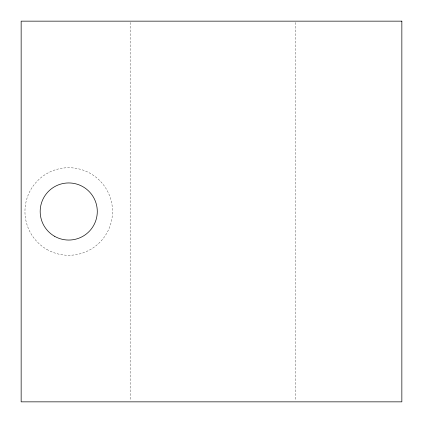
<?xml version="1.0" encoding="UTF-8"?>
<svg xmlns="http://www.w3.org/2000/svg" width="423" height="423" viewBox="0 0 423 423"><rect width="100%" height="100%" fill="white"/><g stroke="black" fill="none" stroke-linecap="round" stroke-linejoin="round"><path stroke-width="0.32" stroke-dasharray="2.12 1.59" d="M295.714 22.472L295.714 400.528M130.157 22.472L130.157 400.528M46.847 249.417A43.781 43.781 0 0 0 112.518 211.5A43.781 43.781 0 0 0 46.847 173.583A43.781 43.781 0 0 0 46.847 249.417"/><path stroke-width="0.63" d="M401.85 21.15L21.15 21.15L21.15 401.85L401.85 401.85L401.85 21.15M54.461 236.23A28.553 28.553 0 0 0 97.29 211.5A28.553 28.553 0 0 0 54.461 186.77A28.553 28.553 0 0 0 54.461 236.23"/></g></svg>
